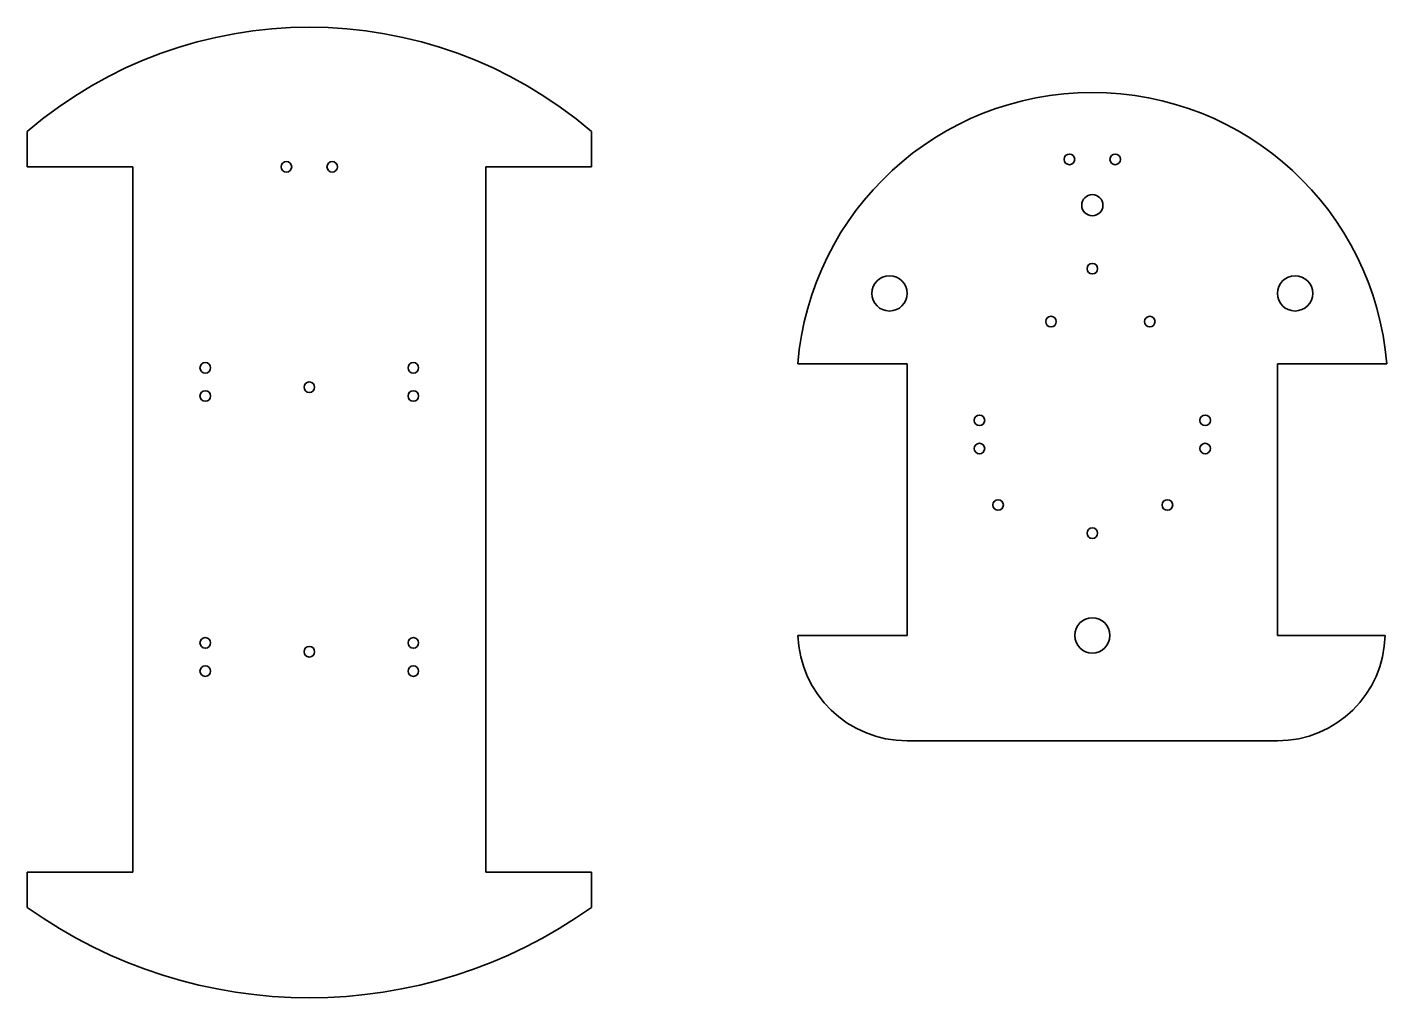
# Model space of a CAD drawing. Extents: x 746 to 1131, y 217 to 492.
import ezdxf

# ---------------------------------------------------------------- set-up
doc = ezdxf.new("R2010")
doc.units = 0

msp = doc.modelspace()

# ---------------------------------------------------------------- linework, layer by layer
at = {"color": 7, "lineweight": 35, "ltscale": 0.25}
for p, q in [((745.64, 462.76), (745.64, 452.76)), ((905.64, 462.76), (905.64, 452.76)), ((745.64, 242.76), (745.64, 252.76)), ((905.64, 242.76), (905.64, 252.76))]:
    msp.add_line(p, q, dxfattribs=at)
at = {"color": 7, "lineweight": 35}
for p, q in [((745.64, 452.76), (775.64, 452.76)), ((775.64, 452.76), (775.64, 252.76)), ((875.64, 452.76), (875.64, 252.76)), ((905.64, 452.76), (875.64, 452.76)), ((995.15, 396.87), (964.15, 396.87)), ((995.15, 396.87), (995.15, 319.87)), ((1100.15, 396.87), (1131.15, 396.87)), ((1100.15, 396.87), (1100.15, 319.87)), ((995.15, 319.87), (964.15, 319.87)), ((1100.15, 319.87), (1130.67, 319.87)), ((1100.15, 289.98), (995.15, 289.98)), ((745.64, 252.76), (775.64, 252.76)), ((905.64, 252.76), (875.64, 252.76))]:
    msp.add_line(p, q, dxfattribs=at)
for centre, radius in [((1041.15, 454.87), 1.5), ((1054.15, 454.87), 1.5), ((819.14, 452.76), 1.5), ((832.14, 452.76), 1.5), ((1047.65, 441.87), 3), ((1047.65, 423.87), 1.5), ((990.15, 416.87), 5), ((1105.15, 416.87), 5), ((1035.94, 408.87), 1.5), ((1063.94, 408.87), 1.5), ((796.14, 395.76), 1.5), ((855.14, 395.76), 1.5), ((825.64, 390.26), 1.5), ((796.14, 387.76), 1.5), ((855.14, 387.76), 1.5), ((1015.65, 380.87), 1.5), ((1079.65, 380.87), 1.5), ((1015.65, 372.87), 1.5), ((1079.65, 372.87), 1.5), ((1020.94, 356.87), 1.5), ((1068.94, 356.87), 1.5), ((1047.65, 348.87), 1.5), ((1047.65, 319.87), 5), ((796.14, 317.76), 1.5), ((825.64, 315.26), 1.5), ((855.14, 317.76), 1.5), ((796.14, 309.76), 1.5), ((855.14, 309.76), 1.5)]:
    msp.add_circle(centre, radius, dxfattribs=at)
for centre, radius, start, end in [((825.64, 369.42), 122.93, 49.3997, 130.6003), ((1047.65, 390.07), 83.78, 4.6569, 175.3431), ((995.15, 321), 31.02, 182.0863, 270), ((1100.15, 320.5), 30.52, 270, 358.8126), ((825.64, 354.74), 137.62, 234.4564, 305.5436)]:
    msp.add_arc(centre, radius, start, end, dxfattribs=at)

doc.saveas('drawing.dxf')
